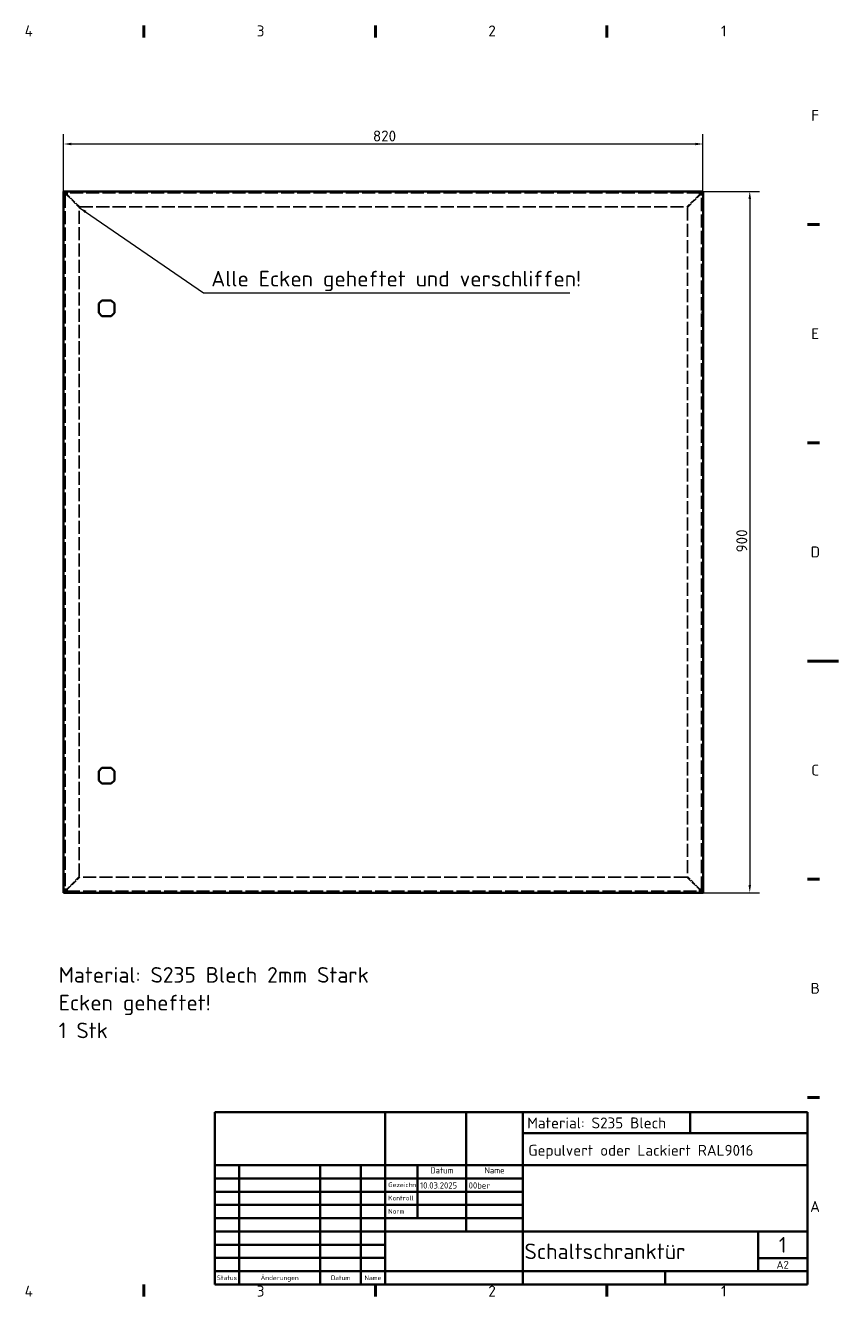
# Model space of a CAD drawing. Header units: millimetres. Extents: x 0 to 2376, y 0 to 1680.
# Drawn here: x 1333 to 2376, y 24 to 1656 of the extents above; entities that cross this region are included whole.
import ezdxf
from ezdxf.enums import TextEntityAlignment as Align

# ---------------------------------------------------------------- set-up
doc = ezdxf.new("R2010")
doc.units = ezdxf.units.MM
doc.header["$LTSCALE"] = 4
doc.linetypes.add('DASHED', pattern=[0.2067, 0.1654, -0.0413])
for name, color, linetype, lineweight in [('Bemaßung (ISO)', 7, 'Continuous', 25), ('Rahmen (ISO)', 7, 'Continuous', 70), ('Sichtbar (ISO)', 7, 'Continuous', 50), ('Symbol (ISO)', 7, 'Continuous', 25), ('Titel (ISO)', 7, 'Continuous', 50), ('Verdeckt (ISO)', 7, 'DASHED', 35)]:
    doc.layers.add(name, color=color, linetype=linetype, lineweight=lineweight)
doc.styles.add('Notiztext (DIN)', font='isocpeur.ttf')
doc.styles.add('Textstil11', font='isocpeur.ttf')
doc.styles.add('Textstil13', font='isocpeur.ttf')
doc.styles.add('Textstil14', font='isocpeur.ttf')
doc.styles.add('Textstil19', font='isocpeur.ttf')
doc.dimstyles.new('Standard (DIN)', dxfattribs={"dimscale": 4, "dimtxt": 3.5, "dimasz": 2.5, "dimexe": 3.175, "dimexo": 0.8, "dimgap": 0.8, "dimtad": 1, "dimrnd": 1e-08, "dimzin": 0, "dimtxsty": 'Notiztext (DIN)', "dimcen": 0.09, "dimdle": 10, "dimclrd": 256, "dimclre": 256, "dimclrt": 256, "dimadec": 0, "dimazin": 0, "dimtfac": 1, "dimtmove": 0, "dimatfit": 3, "dimfxl": 0, "dimtolj": 1, "dimtzin": 0, "dimlwd": -1, "dimlwe": -1, "dimarcsym": 0})
doc.dimstyles.new('Standard - Methode 2a (DIN)$7', dxfattribs={"dimscale": 4, "dimtxt": 3.5, "dimasz": 2.5, "dimexe": 3.175, "dimexo": 0.8, "dimgap": 0.8, "dimtad": 1, "dimtih": 1, "dimtoh": 1, "dimrnd": 1e-08, "dimtxsty": 'Notiztext (DIN)', "dimcen": 0.09, "dimdle": 10, "dimclrd": 256, "dimclre": 256, "dimclrt": 256, "dimazin": 2, "dimtfac": 1, "dimtmove": 0, "dimatfit": 3, "dimfxl": 0, "dimtolj": 1, "dimlwd": -1, "dimlwe": -1, "dimarcsym": 0})

# ---------------------------------------------------------------- blocks, each defined once
blk = doc.blocks.new('Ränder Vorgaberahmen')
at = {"layer": 'Rahmen (ISO)'}
for p, q in [((371.25, 410), (371.25, 413.9)), ((445.5, 410), (445.5, 413.9)), ((519.75, 410), (519.75, 413.9)), ((584, 350), (587.9, 350)), ((584, 280), (587.9, 280)), ((584, 140), (587.9, 140)), ((584, 70), (587.9, 70)), ((371.25, 10), (371.25, 6.1)), ((445.5, 10), (445.5, 6.1)), ((519.75, 10), (519.75, 6.1))]:
    blk.add_line(p, q, dxfattribs=at)
at = {"layer": 'Rahmen (ISO)', "flags": 128}
blk.add_lwpolyline([(594, 210), (584, 210)], dxfattribs=at)
at = {"layer": 'Rahmen (ISO)', "char_height": 3.5, "attachment_point": 7, "style": 'Notiztext (DIN)'}
for s, insert in [('4', (333.03, 410.4)), ('3', (407.45, 410.4)), ('2', (481.7, 410.4)), ('1', (556.3, 410.4)), ('F', (585.23, 383.25)), ('E', (585.23, 313.25)), ('D', (585.05, 243.25)), ('C', (585.23, 173.25)), ('B', (585.05, 103.25)), ('A', (584.88, 33.25)), ('4', (333.03, 6.1)), ('3', (407.45, 6.1)), ('2', (481.7, 6.1)), ('1', (556.3, 6.1))]:
    blk.add_mtext(s, dxfattribs=dict(at, insert=insert))
blk = doc.blocks.new('Schriftfelder DIN')
at = {"layer": 'Titel (ISO)'}
for p, q in [((288.4, 155.08), (98.4, 155.08)), ((98.4, 155.08), (98.4, 99.83)), ((153, 99.83), (153, 155.08)), ((179, 138.08), (179, 155.08)), ((197.2, 99.83), (197.2, 155.08)), ((250.8, 148.33), (250.8, 155.08)), ((288.4, 99.83), (288.4, 155.08)), ((197.2, 148.33), (288.4, 148.33)), ((98.4, 138.08), (288.4, 138.08)), ((106.2, 99.83), (106.2, 138.08)), ((132.2, 99.83), (132.2, 138.08)), ((145.2, 99.83), (145.2, 138.08)), ((163.4, 121.08), (163.4, 138.08)), ((179, 116.83), (179, 138.08)), ((98.4, 133.83), (153, 133.83)), ((153, 133.83), (197.2, 133.83)), ((98.4, 129.58), (153, 129.58)), ((153, 129.58), (197.2, 129.58)), ((98.4, 125.33), (153, 125.33)), ((153, 125.33), (197.2, 125.33)), ((98.4, 121.08), (153, 121.08)), ((153, 121.08), (197.2, 121.08)), ((98.4, 116.83), (153, 116.83)), ((153, 116.83), (288.4, 116.83)), ((272.6, 104.08), (272.6, 116.83)), ((98.4, 112.58), (153, 112.58)), ((153, 108.33), (98.4, 108.33)), ((272.6, 108.22), (288.4, 108.22)), ((98.4, 104.08), (153, 104.08)), ((153, 104.08), (197.2, 104.08)), ((197.2, 104.08), (288.4, 104.08)), ((242.8, 99.83), (242.8, 104.08)), ((98.4, 99.83), (288.4, 99.83))]:
    blk.add_line(p, q, dxfattribs=at)
at = {"layer": 'Titel (ISO)', "style": 'Textstil14'}
for s, p in [('Datum', (171.2, 134.83)), ('Name', (188.1, 134.83))]:
    blk.add_text(s, height=2, dxfattribs=at).set_placement(p, align=Align.BOTTOM_CENTER)
at = {"layer": 'Titel (ISO)', "style": 'Textstil13'}
for s, p in [('Gezeichn', (154, 130.58)), ('Kontroll', (154, 126.33)), ('Norm', (154, 122.08))]:
    blk.add_text(s, height=1.5, dxfattribs=at).set_placement(p, align=Align.BOTTOM_LEFT)
for s, p in [('Status', (102.3, 101.95)), ('Änderungen', (119.2, 101.95)), ('Datum', (138.7, 101.95)), ('Name', (149.1, 101.95))]:
    blk.add_text(s, height=1.5, dxfattribs=at).set_placement(p, align=Align.MIDDLE_CENTER)
at = {"layer": 'Titel (ISO)'}
for tag, p, height, style in [('ERSTELLUNGSDATUM_001', (164.2, 130.58), 2, 'Textstil14'), ('AUTOR_001', (179.8, 130.58), 2, 'Textstil14'), ('Blattnummer_001', (279.25, 110.02), 5, 'Textstil11'), ('BAUTEILNUMMER_001', (197.7, 107.95), 5, 'Textstil11'), ('Blattgröße_001', (278.51, 104.9), 2.49, 'Textstil19')]:
    blk.add_attdef(tag, p, '', height=height, dxfattribs=dict(at, style=style))
at = {"layer": 'Titel (ISO)', "style": 'Textstil14'}
for tag, p in [('KONTROLLDATUM', (164.4, 126.33)), ('KONTROLLIERT_VON', (180, 126.33)), ('GENEHM.DAT._KONSTR.', (164.4, 122.08)), ('KONSTR._GEN._VON', (180, 122.08))]:
    blk.add_attdef(tag, text='', height=2, dxfattribs=at).set_placement(p, align=Align.BOTTOM_LEFT)
at = {"layer": 'Titel (ISO)', "style": 'Textstil11'}
blk.add_attdef('TITEL', text='', height=5, dxfattribs=at).set_placement((198.2, 127.45), align=Align.MIDDLE_LEFT)
blk = doc.blocks.new('*D23')
at = {"layer": 'Bemaßung (ISO)'}
for p, q in [((1382.1, 1441.9), (1382.1, 1516.2)), ((1392.1, 1503.5), (2192.1, 1503.5)), ((2202.1, 1441.9), (2202.1, 1516.2))]:
    blk.add_line(p, q, dxfattribs=at)
for points in [[(1392.1, 1505.1), (1392.1, 1501.8), (1382.1, 1503.5)], [(2192.1, 1505.1), (2192.1, 1501.8), (2202.1, 1503.5)]]:
    blk.add_solid(points, dxfattribs=at)
at = {"layer": 'Defpoints', "color": 0}
for p in [(2202.1, 1503.5), (1382.1, 1438.7), (2202.1, 1438.7)]:
    blk.add_point(p, dxfattribs=at)
at = {"layer": 'Bemaßung (ISO)', "insert": (1778.8, 1520.7), "char_height": 14, "attachment_point": 1, "style": 'Notiztext (DIN)'}
blk.add_mtext('\\A1;820', dxfattribs=at)
blk = doc.blocks.new('*D24')
at = {"layer": 'Bemaßung (ISO)'}
for p, q in [((2201.3, 1442.7), (2274.8, 1442.7)), ((2262.1, 1432.7), (2262.1, 552.7)), ((2201.3, 542.7), (2274.8, 542.7))]:
    blk.add_line(p, q, dxfattribs=at)
for points in [[(2260.5, 1432.7), (2263.8, 1432.7), (2262.1, 1442.7)], [(2260.5, 552.7), (2263.8, 552.7), (2262.1, 542.7)]]:
    blk.add_solid(points, dxfattribs=at)
at = {"layer": 'Defpoints', "color": 0}
for p in [(2198.1, 1442.7), (2198.1, 542.7), (2262.1, 542.7)]:
    blk.add_point(p, dxfattribs=at)
at = {"layer": 'Bemaßung (ISO)', "insert": (2244.9, 979.4), "char_height": 14, "attachment_point": 1, "rotation": 90, "style": 'Notiztext (DIN)'}
blk.add_mtext('\\A1;900', dxfattribs=at)

msp = doc.modelspace()

# ---------------------------------------------------------------- linework, layer by layer
at = {"layer": 'Sichtbar (ISO)'}
for p, q in [((1382.139, 1438.693), (1382.139, 1442.693)), ((1384.139, 1442.693), (1382.139, 1442.693)), ((1382.139, 546.693), (1382.139, 1438.693)), ((1382.675, 1438.693), (1382.139, 1438.693)), ((1386.139, 1438.693), (1382.675, 1438.693)), ((1384.139, 1438.693), (1384.139, 1442.693)), ((1384.239, 1440.693), (1384.239, 1442.693)), ((1386.139, 1442.693), (1384.239, 1442.693)), ((1386.139, 1440.693), (1384.239, 1440.693)), ((1386.139, 1442.693), (2198.139, 1442.693)), ((1386.139, 1442.693), (1386.139, 1442.157)), ((1386.139, 1442.157), (1386.139, 1438.693)), ((2198.139, 1442.157), (2198.139, 1442.693)), ((2198.139, 1442.693), (2200.039, 1442.693)), ((2198.139, 1438.693), (2198.139, 1442.157)), ((2198.139, 1440.693), (2200.039, 1440.693)), ((2201.603, 1438.693), (2198.139, 1438.693)), ((2200.039, 1440.693), (2200.039, 1442.693)), ((2200.139, 1438.693), (2200.139, 1442.693)), ((2200.139, 1442.693), (2202.139, 1442.693)), ((2202.139, 1438.693), (2201.603, 1438.693)), ((2202.139, 1438.693), (2202.139, 1442.693)), ((2202.139, 1438.693), (2202.139, 546.693)), ((1427.089, 1298.73), (1431.102, 1302.743)), ((1427.089, 1286.656), (1427.089, 1298.73)), ((1431.102, 1302.743), (1443.176, 1302.743)), ((1443.176, 1302.743), (1447.189, 1298.73)), ((1447.189, 1298.73), (1447.189, 1286.656)), ((1431.102, 1282.643), (1427.089, 1286.656)), ((1443.176, 1282.643), (1431.102, 1282.643)), ((1447.189, 1286.656), (1443.176, 1282.643)), ((1427.089, 698.73), (1431.102, 702.743)), ((1431.102, 702.743), (1443.176, 702.743)), ((1443.176, 702.743), (1447.189, 698.73)), ((1427.089, 686.656), (1427.089, 698.73)), ((1431.102, 682.643), (1427.089, 686.656)), ((1447.189, 686.656), (1443.176, 682.643)), ((1447.189, 698.73), (1447.189, 686.656)), ((1443.176, 682.643), (1431.102, 682.643)), ((1382.139, 546.693), (1382.139, 542.693)), ((1382.139, 546.693), (1382.675, 546.693)), ((1384.139, 542.693), (1382.139, 542.693)), ((1382.675, 546.693), (1386.139, 546.693)), ((1384.139, 546.693), (1384.139, 542.693)), ((1386.139, 544.693), (1384.239, 544.693)), ((1384.239, 544.693), (1384.239, 542.693)), ((1386.139, 542.693), (1384.239, 542.693)), ((1386.139, 546.693), (1386.139, 543.229)), ((1386.139, 543.229), (1386.139, 542.693)), ((2198.139, 542.693), (1386.139, 542.693)), ((2198.139, 543.229), (2198.139, 546.693)), ((2198.139, 546.693), (2201.603, 546.693)), ((2198.139, 544.693), (2202.139, 544.693)), ((2198.139, 542.693), (2198.139, 543.229)), ((2198.139, 542.693), (2202.139, 542.693)), ((2200.139, 546.693), (2200.139, 544.793)), ((2200.139, 544.793), (2202.139, 544.793)), ((2201.603, 546.693), (2202.139, 546.693)), ((2202.139, 546.693), (2202.139, 544.793)), ((2202.139, 544.693), (2202.139, 542.693))]:
    msp.add_line(p, q, dxfattribs=at)
for points in [[(1384.239, 1442.046), (1384.175, 1442.288), (1384.139, 1442.506), (1384.139, 1442.693)], [(1385.341, 1439.491), (1385.212, 1439.743), (1385.087, 1439.99), (1384.97, 1440.231)], [(1385.761, 1438.693), (1385.617, 1438.961), (1385.477, 1439.228), (1385.341, 1439.491)], [(2200.139, 1442.693), (2200.139, 1442.506), (2200.104, 1442.288), (2200.039, 1442.046)], [(1384.139, 542.693), (1384.139, 542.88), (1384.175, 543.098), (1384.239, 543.34)], [(1385.341, 545.895), (1385.477, 546.157), (1385.617, 546.424), (1385.76, 546.693)], [(2202.139, 544.693), (2201.949, 544.693), (2201.732, 544.728), (2201.494, 544.791)]]:
    msp.add_open_spline(points, degree=3, dxfattribs=at)
for points, knots in [([(1384.239, 1440.693), (1384.381, 1440.693), (1384.941, 1440.268), (1385.639, 1439.697), (1385.8, 1439.565), (1385.968, 1439.427), (1386.139, 1439.284)], [0, 0, 0, 0, 0.649730491, 0.649730491, 0.649730491, 0.799058731, 0.799058731, 0.799058731, 0.799058731]), ([(2198.14, 1439.285), (2198.724, 1439.771), (2199.26, 1440.207), (2199.621, 1440.462), (2199.829, 1440.609), (2199.975, 1440.693), (2200.039, 1440.693)], [0.200941269, 0.200941269, 0.200941269, 0.200941269, 0.707488207, 0.707488207, 0.707488207, 1, 1, 1, 1]), ([(2199.308, 1440.23), (2199.217, 1440.042), (2199.12, 1439.849), (2199.021, 1439.654), (2198.86, 1439.339), (2198.691, 1439.018), (2198.518, 1438.693)], [0.58233481, 0.58233481, 0.58233481, 0.58233481, 0.693049485, 0.693049485, 0.693049485, 0.871236012, 0.871236012, 0.871236012, 0.871236012]), ([(1386.138, 546.101), (1385.555, 545.615), (1385.018, 545.179), (1384.657, 544.924), (1384.449, 544.777), (1384.303, 544.693), (1384.239, 544.693)], [0.200941269, 0.200941269, 0.200941269, 0.200941269, 0.707488207, 0.707488207, 0.707488207, 1, 1, 1, 1]), ([(1384.97, 545.156), (1385.062, 545.344), (1385.158, 545.537), (1385.258, 545.732), (1385.285, 545.786), (1385.313, 545.841), (1385.341, 545.895)], [0.58233481, 0.58233481, 0.58233481, 0.58233481, 0.693049485, 0.693049485, 0.693049485, 0.723722921, 0.723722921, 0.723722921, 0.723722921]), ([(2199.677, 545.524), (2199.529, 545.596), (2199.379, 545.67), (2199.227, 545.747), (2198.872, 545.927), (2198.507, 546.118), (2198.139, 546.314)], [0.575450009, 0.575450009, 0.575450009, 0.575450009, 0.663092336, 0.663092336, 0.663092336, 0.86879268, 0.86879268, 0.86879268, 0.86879268]), ([(2198.731, 546.692), (2199.217, 546.108), (2199.654, 545.572), (2199.908, 545.211), (2200.056, 545.003), (2200.139, 544.857), (2200.139, 544.793)], [0.200941269, 0.200941269, 0.200941269, 0.200941269, 0.707488207, 0.707488207, 0.707488207, 1, 1, 1, 1])]:
    msp.add_open_spline(points, degree=3, knots=knots, dxfattribs=at)
at = {"layer": 'Verdeckt (ISO)', "ltscale": 25.687101}
for p, q in [((1384.139, 1438.693), (1384.139, 546.693)), ((2200.139, 546.693), (2200.139, 1438.693))]:
    msp.add_line(p, q, dxfattribs=at)
at = {"layer": 'Verdeckt (ISO)', "ltscale": 25.182043}
for p, q in [((2198.139, 1440.693), (1386.139, 1440.693)), ((1386.139, 544.693), (2198.139, 544.693))]:
    msp.add_line(p, q, dxfattribs=at)
at = {"layer": 'Verdeckt (ISO)', "ltscale": 10.774491}
for p, q in [((1386.139, 1437.986), (1402.139, 1421.986)), ((1402.846, 1422.693), (1386.846, 1438.693)), ((2197.432, 1438.693), (2181.432, 1422.693)), ((2182.139, 1421.986), (2198.139, 1437.986)), ((1402.139, 563.4), (1386.139, 547.4)), ((1386.846, 546.693), (1402.846, 562.693)), ((2181.432, 562.693), (2197.432, 546.693)), ((2198.139, 547.4), (2182.139, 563.4))]:
    msp.add_line(p, q, dxfattribs=at)
at = {"layer": 'Verdeckt (ISO)', "ltscale": 25.327911}
for p, q in [((1402.139, 563.4), (1402.139, 1421.986)), ((2182.139, 1421.986), (2182.139, 563.4))]:
    msp.add_line(p, q, dxfattribs=at)
at = {"layer": 'Verdeckt (ISO)', "ltscale": 25.450966}
for p, q in [((1402.846, 1422.693), (2181.432, 1422.693)), ((2181.432, 562.693), (1402.846, 562.693))]:
    msp.add_line(p, q, dxfattribs=at)
at = {"layer": 'Verdeckt (ISO)', "ltscale": 0.952248}
for p, q in [((2200.139, 1287.843), (2202.139, 1287.843)), ((2200.139, 1282.543), (2202.139, 1282.543)), ((2200.139, 1262.843), (2202.139, 1262.843)), ((2200.139, 1257.543), (2202.139, 1257.543)), ((2200.139, 727.843), (2202.139, 727.843)), ((2200.139, 722.543), (2202.139, 722.543)), ((2200.139, 702.843), (2202.139, 702.843)), ((2200.139, 697.543), (2202.139, 697.543))]:
    msp.add_line(p, q, dxfattribs=at)
at = {"layer": 'Verdeckt (ISO)', "ltscale": 1.144007}
for points in [[(1382.139, 1442.693), (1382.139, 1442.379), (1382.34, 1441.979), (1382.675, 1441.523)], [(1382.675, 543.863), (1382.34, 543.407), (1382.139, 543.007), (1382.139, 542.693)]]:
    msp.add_open_spline(points, degree=3, dxfattribs=at)
at = {"layer": 'Verdeckt (ISO)', "ltscale": 2.612912}
msp.add_open_spline([(1382.675, 1441.523), (1382.948, 1441.152), (1383.307, 1440.745), (1383.719, 1440.316), (1384.425, 1439.581), (1385.283, 1438.783), (1386.139, 1437.986)], degree=3, knots=[-0.68805332, -0.68805332, -0.68805332, -0.68805332, -0.434640255, -0.434640255, -0.434640255, 0, 0, 0, 0], dxfattribs=at)
at = {"layer": 'Verdeckt (ISO)', "ltscale": 0.477585}
msp.add_open_spline([(1384.396, 1442.571), (1384.324, 1442.651), (1384.271, 1442.693), (1384.239, 1442.693)], degree=3, dxfattribs=at)
at = {"layer": 'Verdeckt (ISO)', "ltscale": 1.05243}
msp.add_open_spline([(1384.97, 1440.231), (1384.704, 1440.779), (1384.479, 1441.293), (1384.33, 1441.744), (1384.295, 1441.848), (1384.265, 1441.949), (1384.239, 1442.046)], degree=3, knots=[0.41766519, 0.41766519, 0.41766519, 0.41766519, 0.739478935, 0.739478935, 0.739478935, 0.813942095, 0.813942095, 0.813942095, 0.813942095], dxfattribs=at)
at = {"layer": 'Verdeckt (ISO)', "ltscale": 0.546766}
msp.add_open_spline([(1384.709, 1442.157), (1384.584, 1442.338), (1384.478, 1442.48), (1384.396, 1442.571)], degree=3, dxfattribs=at)
at = {"layer": 'Verdeckt (ISO)', "ltscale": 2.242513}
msp.add_open_spline([(1386.846, 1438.693), (1386.141, 1439.875), (1385.432, 1441.065), (1384.922, 1441.841), (1384.847, 1441.956), (1384.775, 1442.062), (1384.709, 1442.157)], degree=3, knots=[-1, -1, -1, -1, -0.404814325, -0.404814325, -0.404814325, -0.316348411, -0.316348411, -0.316348411, -0.316348411], dxfattribs=at)
at = {"layer": 'Verdeckt (ISO)', "ltscale": 0.38224}
msp.add_open_spline([(1386.139, 1437.986), (1386.012, 1438.222), (1385.885, 1438.458), (1385.761, 1438.693)], degree=3, dxfattribs=at)
at = {"layer": 'Verdeckt (ISO)', "ltscale": 0.441578}
msp.add_open_spline([(1386.139, 1439.284), (1386.37, 1439.092), (1386.608, 1438.893), (1386.846, 1438.693)], degree=3, dxfattribs=at)
at = {"layer": 'Verdeckt (ISO)', "ltscale": 2.789515}
for points in [[(2199.883, 1442.571), (2199.698, 1442.365), (2199.385, 1441.898), (2199.008, 1441.297), (2198.546, 1440.561), (2197.988, 1439.626), (2197.432, 1438.693)], [(2202.017, 544.95), (2201.811, 545.134), (2201.344, 545.447), (2200.744, 545.824), (2200.007, 546.286), (2199.072, 546.844), (2198.139, 547.4)]]:
    msp.add_open_spline(points, degree=3, knots=[-0.852338381, -0.852338381, -0.852338381, -0.852338381, -0.469570581, -0.469570581, -0.469570581, 0, 0, 0, 0], dxfattribs=at)
at = {"layer": 'Verdeckt (ISO)', "ltscale": 0.442478}
for points in [[(2197.432, 1438.693), (2197.67, 1438.893), (2197.909, 1439.093), (2198.14, 1439.285)], [(1386.846, 546.693), (1386.608, 546.493), (1386.369, 546.293), (1386.138, 546.101)], [(2198.139, 547.4), (2198.339, 547.162), (2198.539, 546.923), (2198.731, 546.692)]]:
    msp.add_open_spline(points, degree=3, dxfattribs=at)
at = {"layer": 'Verdeckt (ISO)', "ltscale": 3.756438}
msp.add_open_spline([(2198.139, 1437.986), (2199.369, 1439.131), (2200.608, 1440.28), (2201.381, 1441.236), (2201.847, 1441.811), (2202.139, 1442.315), (2202.139, 1442.693)], degree=3, knots=[-1, -1, -1, -1, -0.37582244, -0.37582244, -0.37582244, 0, 0, 0, 0], dxfattribs=at)
at = {"layer": 'Verdeckt (ISO)', "ltscale": 0.382402}
for points in [[(2198.518, 1438.693), (2198.393, 1438.458), (2198.266, 1438.222), (2198.139, 1437.986)], [(1385.76, 546.693), (1385.885, 546.928), (1386.012, 547.164), (1386.139, 547.4)]]:
    msp.add_open_spline(points, degree=3, dxfattribs=at)
at = {"layer": 'Verdeckt (ISO)', "ltscale": 1.053536}
for points in [[(2200.039, 1442.046), (2199.902, 1441.531), (2199.636, 1440.906), (2199.308, 1440.23)], [(1384.239, 543.34), (1384.376, 543.855), (1384.642, 544.48), (1384.97, 545.156)]]:
    msp.add_open_spline(points, degree=3, dxfattribs=at)
at = {"layer": 'Verdeckt (ISO)', "ltscale": 0.477581}
for points in [[(2200.039, 1442.693), (2200.007, 1442.693), (2199.954, 1442.651), (2199.883, 1442.571)], [(1384.239, 542.693), (1384.271, 542.693), (1384.325, 542.735), (1384.396, 542.815)], [(2202.139, 544.793), (2202.139, 544.825), (2202.097, 544.878), (2202.017, 544.95)]]:
    msp.add_open_spline(points, degree=3, dxfattribs=at)
at = {"layer": 'Verdeckt (ISO)', "ltscale": 2.612449}
msp.add_open_spline([(1386.139, 547.4), (1384.909, 546.255), (1383.671, 545.106), (1382.897, 544.15), (1382.818, 544.052), (1382.744, 543.957), (1382.675, 543.863)], degree=3, knots=[-1, -1, -1, -1, -0.375822439, -0.375822439, -0.375822439, -0.311946678, -0.311946678, -0.311946678, -0.311946678], dxfattribs=at)
at = {"layer": 'Verdeckt (ISO)', "ltscale": 0.54676}
msp.add_open_spline([(1384.396, 542.815), (1384.477, 542.906), (1384.584, 543.048), (1384.709, 543.229)], degree=3, dxfattribs=at)
at = {"layer": 'Verdeckt (ISO)', "ltscale": 2.242955}
msp.add_open_spline([(1384.709, 543.229), (1384.869, 543.459), (1385.059, 543.753), (1385.27, 544.089), (1385.732, 544.825), (1386.29, 545.76), (1386.846, 546.693)], degree=3, knots=[-0.683651589, -0.683651589, -0.683651589, -0.683651589, -0.469570581, -0.469570581, -0.469570581, 0, 0, 0, 0], dxfattribs=at)
at = {"layer": 'Verdeckt (ISO)', "ltscale": 3.756946}
msp.add_open_spline([(2197.432, 546.693), (2198.544, 545.498), (2199.661, 544.292), (2200.616, 543.504), (2201.207, 543.018), (2201.736, 542.693), (2202.139, 542.693)], degree=3, knots=[-1, -1, -1, -1, -0.38208882, -0.38208882, -0.38208882, 0, 0, 0, 0], dxfattribs=at)
at = {"layer": 'Verdeckt (ISO)', "ltscale": 0.382413}
msp.add_open_spline([(2198.139, 546.314), (2197.904, 546.439), (2197.668, 546.566), (2197.432, 546.693)], degree=3, dxfattribs=at)
at = {"layer": 'Verdeckt (ISO)', "ltscale": 1.054642}
msp.add_open_spline([(2201.494, 544.791), (2200.971, 544.928), (2200.345, 545.198), (2199.677, 545.524)], degree=3, dxfattribs=at)

# ---------------------------------------------------------------- block references
at = {"xscale": 4, "yscale": 4, "zscale": 4}
msp.add_blockref('Ränder Vorgaberahmen', (0, 0), dxfattribs=at)
msp.add_blockref('Schriftfelder DIN', (1182.396, -359.312), dxfattribs=at).add_auto_attribs({'Blattnummer_001': '1', 'Blattgröße_001': 'A2', 'BAUTEILNUMMER_001': 'Schaltschranktür', 'ERSTELLUNGSDATUM_001': '10.03.2025', 'AUTOR_001': '00ber'})

# ---------------------------------------------------------------- texts
at = {"layer": 'Symbol (ISO)', "style": 'Notiztext (DIN)'}
for s, insert, char_height, width, attachment_point in [('\\fISOCPEUR|b0|i0;\\H20.0000;Alle Ecken geheftet und verschliffen!', (1571.4, 1314.642), 20, 463.80333, 7), ('\\fISOCPEUR|b0|i0;Material: S235 Blech', (1976.629, 254.235), 14, 174.92207, 1), ('\\fISOCPEUR|b0|i0;Gepulvert oder Lackiert RAL9016', (1978.092, 219.138), 14, 284.07791, 1)]:
    msp.add_mtext(s, dxfattribs=dict(at, insert=insert, char_height=char_height, width=width, attachment_point=attachment_point))
at = {"layer": 'Symbol (ISO)', "insert": (1375.732, 447.214), "char_height": 20, "width": 403.85899, "attachment_point": 1, "line_spacing_factor": 1.068348, "style": 'Notiztext (DIN)'}
msp.add_mtext('\\fISOCPEUR|b0|i0;\\H20.0000;Material: S235 Blech 2mm Stark \\P\\fISOCPEUR|b0|i0;\\H20.0000;Ecken geheftet!\\P\\fISOCPEUR|b0|i0;\\H20.0000;1 Stk ', dxfattribs=at)

# ---------------------------------------------------------------- dimensions: what is measured, and where the dimension line sits
at = {"layer": 'Bemaßung (ISO)'}
dim = msp.add_linear_dim(base=(2202.139, 1503.468), p1=(1382.139, 1438.693), p2=(2202.139, 1438.693), dimstyle='Standard (DIN)', override={"dimgap": 0.8, "dimdec": 0, "dimtol": 0, "dimlim": 0, "dimtp": 0, "dimtm": 0, "dimtdec": 2, "dimtofl": 0, "dimatfit": 1}, dxfattribs=at)
dim.commit()
dim.dimension.update_dxf_attribs({"geometry": '*D23', "text_midpoint": (1792.139, 1503.468), "dimtype": 160})
dim = msp.add_linear_dim(base=(2262.139, 542.693), p1=(2198.139, 1442.693), p2=(2198.139, 542.693), angle=270, dimstyle='Standard (DIN)', override={"dimgap": 0.8, "dimdec": 0, "dimtol": 0, "dimlim": 0, "dimtp": 0, "dimtm": 0, "dimtdec": 2, "dimtofl": 0, "dimatfit": 1}, dxfattribs=at)
dim.commit()
dim.dimension.update_dxf_attribs({"geometry": '*D24', "text_midpoint": (2262.139, 992.693), "dimtype": 160})

# ---------------------------------------------------------------- leaders
at = {"layer": 'Symbol (ISO)', "annotation_type": 0, "has_hookline": 1, "hookline_direction": 0, "text_width": 460}
msp.add_leader([(1402.139, 1421.986), (1561.4, 1312.308), (1571.4, 1312.308)], dimstyle='Standard - Methode 2a (DIN)$7', override={"dimgap": 0, "dimtad": 1}, dxfattribs=at)

doc.saveas('drawing.dxf')
